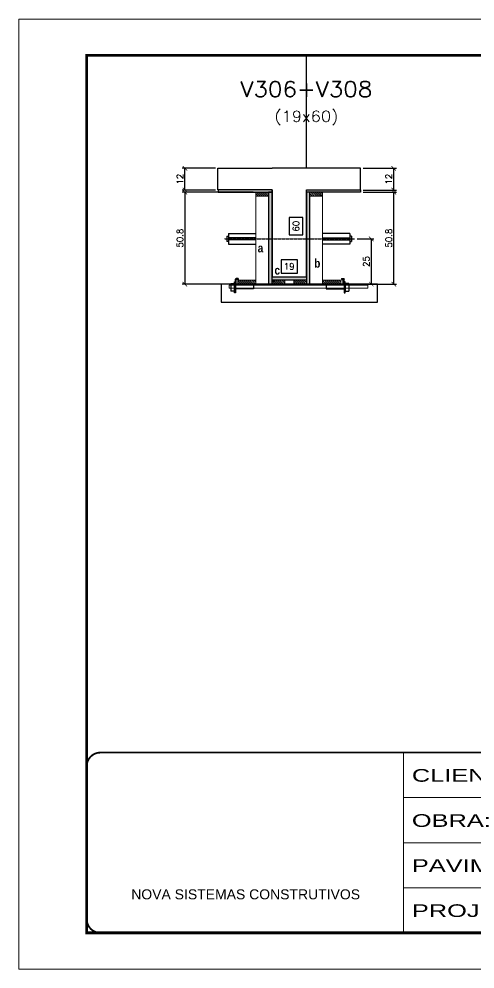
# Model space of a CAD drawing. Extents: x 137137 to 143418, y 10464 to 34486.
# Drawn here: x 137137 to 137642, y 26544 to 27594 of the extents above; entities that cross this region are included whole.
import ezdxf
from ezdxf.enums import TextEntityAlignment as Align

# ---------------------------------------------------------------- set-up
doc = ezdxf.new("R2010")
doc.units = 0
for name, pattern in [('CONTINUO', [0]), ('DASHED', [0.75, 0.5, -0.25]), ('HIDDEN', [0.375, 0.25, -0.125])]:
    doc.linetypes.add(name, pattern=pattern)
for name, color, linetype in [('barrote', 251, 'Continuous'), ('COTA', 241, 'Continuous'), ('Cota Seção (2x)', 4, 'Continuous'), ('detalhes', 4, 'Continuous'), ('Painéis', 200, 'Continuous'), ('presilha', 1, 'Continuous'), ('TENSOR', 3, 'Continuous'), ('Texto de Titulo', 7, 'Continuous'), ('Texto Qtd Sarr', 242, 'Continuous')]:
    doc.layers.add(name, color=color, linetype=linetype)
for name, color, linetype, lineweight in [('CONCRETO', 251, 'Continuous', 25), ('Folhas', 255, 'Continuous', 9), ('Hachura', 251, 'Continuous', 9), ('Madeira', 126, 'Continuous', 18), ('SARRAFO DE PRESSAO', 251, 'DASHED', 9), ('SCO-___-LAJ', 2, 'Continuous', 0), ('Texto Seção', 7, 'Continuous', 15)]:
    doc.layers.add(name, color=color, linetype=linetype, lineweight=lineweight)
doc.styles.add('ARIAL', font='arial.ttf')
doc.styles.add('Romans', font='romans.shx')
doc.styles.add('TECNICA', font='techb___.ttf', dxfattribs={"height": 10})
doc.styles.add('Tecnologia', font='')
doc.styles.get('Tecnologia').set_extended_font_data('Forgotten Futurist')
doc.dimstyles.new('Cota Seção (2x)', dxfattribs={"dimtxt": 7, "dimasz": 5, "dimexe": 3, "dimexo": 3, "dimgap": 2, "dimtad": 3, "dimdec": 1, "dimlfac": 0.5, "dimzin": 12, "dimdsep": 46, "dimtxsty": 'Romans', "dimblk": 'ARCHTICK', "dimcen": 0, "dimclrd": 4, "dimclre": 4, "dimclrt": 1, "dimadec": 1, "dimazin": 3, "dimtfac": 1, "dimtdec": 1, "dimtmove": 0, "dimatfit": 3, "dimldrblk": 'OBLIQUE', "dimfxl": 1, "dimtolj": 1, "dimtzin": 12, "dimarcsym": 0})
doc.dimstyles.new('Cota Seção interna', dxfattribs={"dimtxt": 7, "dimasz": 6, "dimexe": 0.18, "dimexo": 2, "dimgap": -4, "dimtad": 3, "dimdec": 1, "dimlfac": 0.5, "dimzin": 12, "dimdsep": 46, "dimtxsty": 'Romans', "dimblk": 'ARCHTICK', "dimcen": 0.09, "dimse1": 1, "dimse2": 1, "dimsd1": 1, "dimsd2": 1, "dimclrd": 180, "dimclre": 5, "dimclrt": 1, "dimadec": 0, "dimazin": 3, "dimtfac": 1, "dimtdec": 1, "dimtofl": 0, "dimtmove": 0, "dimatfit": 3, "dimldrblk": 'ARCHTICK', "dimfxl": 1, "dimtolj": 1, "dimtzin": 0, "dimarcsym": 0})

# ---------------------------------------------------------------- blocks, each defined once
blk = doc.blocks.new('9999999999')
at = {"color": 30, "linetype": 'CONTINUO'}
for p, q in [((98564.6, 34230.2), (98564.6, 34429.4)), ((98564.6, 34379.6), (99584, 34379.6)), ((98564.6, 34329.8), (99488, 34329.8)), ((98564.6, 34280), (99488, 34280))]:
    blk.add_line(p, q, dxfattribs=at)
at = {"color": 30, "linetype": 'CONTINUO', "const_width": 2}
blk.add_lwpolyline([(99584, 34230.2), (99584, 34414.4, 0.414214), (99569, 34429.4), (98229, 34429.4, 0.414214), (98214, 34414.4), (98214, 34245.2, 0.414214), (98229, 34230.2), (99584, 34230.2)], format="xyb", dxfattribs=at)
at = {"layer": 'Folhas'}
blk.add_lwpolyline([(98139, 34190.2), (99624, 34190.2), (99624, 35240.2), (98139, 35240.2)], close=True, dxfattribs=at)
at = {"layer": 'Folhas', "color": 30, "const_width": 3}
blk.add_lwpolyline([(98214, 34230.2), (99584, 34230.2), (99584, 35200.2), (98214, 35200.2)], close=True, dxfattribs=at)
at = {"color": 7, "linetype": 'Continuous', "ltscale": 5, "style": 'ARIAL'}
blk.add_text('NOVA SISTEMAS CONSTRUTIVOS', height=11.059, dxfattribs=at).set_placement((98263.2, 34267.2))
at = {"layer": 'Folhas', "color": 7, "style": 'Tecnologia', "width": 1.5}
for s, p in [('CLIENTE:', (98573.7, 34397.2)), ('OBRA:', (98573.7, 34347.3)), ('PAVIMENTO:', (98573.7, 34297.5)), ('PROJETO:', (98573.7, 34247.7))]:
    blk.add_text(s, height=14, dxfattribs=at).set_placement(p)
blk = doc.blocks.new('titulo1')
at = {"layer": 'Defpoints', "color": 252, "linetype": 'HIDDEN', "ltscale": 2}
blk.add_line((0, 0), (0, 125), dxfattribs=at)
at = {"layer": 'Defpoints', "style": 'Romans', "oblique": 15}
blk.add_attdef('FOLHA', text='', height=10, dxfattribs=at).set_placement((0, 15.6), align=Align.MIDDLE_CENTER)
at = {"layer": 'Texto Qtd Sarr', "color": 3, "style": 'Romans', "oblique": 15}
for tag, height, p in [('TITULO', 17, (0, 71.4)), ('SEÇÃO', 12, (0, 41.5))]:
    blk.add_attdef(tag, text='', height=height, dxfattribs=at).set_placement(p, align=Align.MIDDLE_CENTER)
blk = doc.blocks.new('_ArchTick')
at = {"color": 0, "linetype": 'ByBlock', "const_width": 0.15}
blk.add_lwpolyline([(-0.5, -0.5), (0.5, 0.5)], dxfattribs=at)
blk = doc.blocks.new('*D695')
at = {"layer": 'COTA', "color": 4, "lineweight": -2, "transparency": 16777216}
for p, q in [((137518.3, 27402.9), (137555, 27402.9)), ((137552, 27301.3), (137552, 27402.9)), ((137500.7, 27301.3), (137555, 27301.3))]:
    blk.add_line(p, q, dxfattribs=at)
at = {"layer": 'Defpoints', "color": 0, "transparency": 16777216}
for p in [(137515.3, 27402.9), (137552, 27402.9), (137497.7, 27301.3)]:
    blk.add_point(p, dxfattribs=at)
at = {"layer": 'COTA', "color": 4, "lineweight": -2, "transparency": 16777216, "xscale": 5, "yscale": 5, "zscale": 5}
for p, rotation in [((137552, 27402.9), 90), ((137552, 27301.3), 270)]:
    blk.add_blockref('_ArchTick', p, dxfattribs=dict(at, rotation=rotation))
at = {"layer": 'COTA', "color": 1, "transparency": 16777216, "insert": (137546.5, 27352.1), "char_height": 7, "attachment_point": 5, "rotation": 90, "style": 'Romans'}
blk.add_mtext('\\A1;50.8', dxfattribs=at)
blk = doc.blocks.new('_Oblique')
at = {"color": 0, "linetype": 'ByBlock', "lineweight": -2}
blk.add_line((-0.5, -0.5), (0.5, 0.5), dxfattribs=at)
blk = doc.blocks.new('*D696')
at = {"layer": 'COTA', "color": 4, "lineweight": -2, "transparency": 16777216}
for p, q in [((137518.3, 27429.3), (137555, 27429.3)), ((137552, 27405.3), (137552, 27429.3)), ((137518.3, 27405.3), (137555, 27405.3))]:
    blk.add_line(p, q, dxfattribs=at)
at = {"layer": 'Defpoints', "color": 0, "transparency": 16777216}
for p in [(137515.3, 27429.3), (137552, 27429.3), (137515.3, 27405.3)]:
    blk.add_point(p, dxfattribs=at)
at = {"layer": 'COTA', "color": 4, "lineweight": -2, "transparency": 16777216, "xscale": 5, "yscale": 5, "zscale": 5}
for p, rotation in [((137552, 27429.3), 90), ((137552, 27405.3), 270)]:
    blk.add_blockref('_ArchTick', p, dxfattribs=dict(at, rotation=rotation))
at = {"layer": 'COTA', "color": 1, "transparency": 16777216, "insert": (137546.5, 27417.3), "char_height": 7, "attachment_point": 5, "rotation": 90, "style": 'Romans'}
blk.add_mtext('\\A1;12', dxfattribs=at)
blk = doc.blocks.new('*D697')
at = {"layer": 'Cota Seção (2x)', "color": 180, "lineweight": -2, "transparency": 16777216}
for p, q in [((137451.3, 27374.8), (137436.3, 27374.8)), ((137436.3, 27374.8), (137436.3, 27355.8)), ((137451.3, 27355.8), (137451.3, 27374.8)), ((137436.3, 27355.8), (137451.3, 27355.8))]:
    blk.add_line(p, q, dxfattribs=at)
at = {"layer": 'Defpoints', "color": 0, "transparency": 16777216}
for p in [(137455.3, 27429.3), (137455.3, 27429.3), (137455.3, 27309.3)]:
    blk.add_point(p, dxfattribs=at)
at = {"layer": 'Cota Seção (2x)', "color": 1, "transparency": 16777216, "insert": (137443.8, 27365.3), "char_height": 7, "attachment_point": 5, "rotation": 90, "style": 'Romans'}
blk.add_mtext('\\A1;60', dxfattribs=at)
blk = doc.blocks.new('PRESILHA METÁLICA 1')
at = {"layer": 'presilha'}
for p, q in [((7.5, 10.6), (7.5, 19.9)), ((12, 21), (8.6, 21)), ((9, 11.6), (9, 18.9)), ((12, 19.5), (9.6, 19.5)), ((12, 21), (12, 19.5)), ((0, 13), (6, 13)), ((0, 13), (0, 0)), ((6, 0), (0, 0)), ((6, 15.5), (7.5, 15.5)), ((6, -2.5), (6, 15.5)), ((6, 13), (6, 0)), ((7.5, 15.5), (7.5, -2.5)), ((37.5, 4.1), (7.5, 4.1)), ((37.5, 11), (9.6, 11)), ((37.5, 11), (37.5, 4.1)), ((7.5, -2.5), (6, -2.5))]:
    blk.add_line(p, q, dxfattribs=at)
for centre, radius, start, end in [((8.6, 19.9), 1.14, 90, 180), ((9.6, 18.9), 0.57, 90, 180), ((9.6, 11.6), 0.57, 180, 270)]:
    blk.add_arc(centre, radius, start, end, dxfattribs=at)
blk = doc.blocks.new('*D698')
at = {"layer": 'Cota Seção (2x)', "color": 180, "lineweight": -2, "transparency": 16777216}
for p, q in [((137445.3, 27328.3), (137427.3, 27328.3)), ((137427.3, 27328.3), (137427.3, 27313.3)), ((137445.3, 27313.3), (137445.3, 27328.3)), ((137427.3, 27313.3), (137445.3, 27313.3))]:
    blk.add_line(p, q, dxfattribs=at)
at = {"layer": 'Defpoints', "color": 0, "transparency": 16777216}
for p in [(137417.3, 27301.3), (137455.3, 27309.3), (137455.3, 27301.3)]:
    blk.add_point(p, dxfattribs=at)
at = {"layer": 'Cota Seção (2x)', "color": 1, "transparency": 16777216, "insert": (137436.3, 27320.8), "char_height": 7, "attachment_point": 5, "style": 'Romans'}
blk.add_mtext('\\A1;19', dxfattribs=at)
blk = doc.blocks.new('*D699')
at = {"layer": 'COTA', "color": 4, "lineweight": -2, "transparency": 16777216}
for p, q in [((137396.3, 27402.9), (137317.9, 27402.9)), ((137320.9, 27402.9), (137320.9, 27301.3)), ((137396.3, 27301.3), (137317.9, 27301.3))]:
    blk.add_line(p, q, dxfattribs=at)
at = {"layer": 'Defpoints', "color": 0, "transparency": 16777216}
for p in [(137399.3, 27402.9), (137320.9, 27301.3), (137399.3, 27301.3)]:
    blk.add_point(p, dxfattribs=at)
at = {"layer": 'COTA', "color": 4, "lineweight": -2, "transparency": 16777216, "xscale": 5, "yscale": 5, "zscale": 5}
for p, rotation in [((137320.9, 27402.9), 90), ((137320.9, 27301.3), 270)]:
    blk.add_blockref('_ArchTick', p, dxfattribs=dict(at, rotation=rotation))
at = {"layer": 'COTA', "color": 1, "transparency": 16777216, "insert": (137315.4, 27352.1), "char_height": 7, "attachment_point": 5, "rotation": 90, "style": 'Romans'}
blk.add_mtext('\\A1;50.8', dxfattribs=at)
blk = doc.blocks.new('*D700')
at = {"layer": 'COTA', "color": 4, "lineweight": -2, "transparency": 16777216}
for p, q in [((137511.6, 27351.3), (137530.1, 27351.3)), ((137527.1, 27351.3), (137527.1, 27301.3)), ((137511.6, 27301.3), (137530.1, 27301.3))]:
    blk.add_line(p, q, dxfattribs=at)
at = {"layer": 'Defpoints', "color": 0, "transparency": 16777216}
for p in [(137508.6, 27351.3), (137508.6, 27301.3), (137527.1, 27301.3)]:
    blk.add_point(p, dxfattribs=at)
at = {"layer": 'COTA', "color": 4, "lineweight": -2, "transparency": 16777216, "xscale": 5, "yscale": 5, "zscale": 5}
for p, rotation in [((137527.1, 27351.3), 90), ((137527.1, 27301.3), 270)]:
    blk.add_blockref('_ArchTick', p, dxfattribs=dict(at, rotation=rotation))
at = {"layer": 'COTA', "color": 1, "transparency": 16777216, "insert": (137521.6, 27326.3), "char_height": 7, "attachment_point": 5, "rotation": 90, "style": 'Romans'}
blk.add_mtext('\\A1;25', dxfattribs=at)
blk = doc.blocks.new('*D1909')
at = {"layer": 'COTA', "color": 4, "lineweight": -2, "transparency": 16777216}
for p, q in [((137354.6, 27429.3), (137317.9, 27429.3)), ((137320.9, 27405.3), (137320.9, 27429.3)), ((137354.6, 27405.3), (137317.9, 27405.3))]:
    blk.add_line(p, q, dxfattribs=at)
at = {"layer": 'Defpoints', "color": 0, "transparency": 16777216}
for p in [(137320.9, 27429.3), (137357.6, 27429.3), (137357.6, 27405.3)]:
    blk.add_point(p, dxfattribs=at)
at = {"layer": 'COTA', "color": 4, "lineweight": -2, "transparency": 16777216, "xscale": 5, "yscale": 5, "zscale": 5}
for p, rotation in [((137320.9, 27429.3), 90), ((137320.9, 27405.3), 270)]:
    blk.add_blockref('_ArchTick', p, dxfattribs=dict(at, rotation=rotation))
at = {"layer": 'COTA', "color": 1, "transparency": 16777216, "insert": (137315.4, 27417.3), "char_height": 7, "attachment_point": 5, "rotation": 90, "style": 'Romans'}
blk.add_mtext('\\A1;12', dxfattribs=at)

msp = doc.modelspace()

# ---------------------------------------------------------------- hatches: boundary and pattern name
at = {"layer": 'Hachura'}
h = msp.add_hatch(color=256, dxfattribs=at)
h.dxf.hatch_style = 1
h.paths.add_polyline_path([(137417.59, 27402.93), (137417.59, 27405.33), (137357.59, 27405.33), (137357.59, 27402.93)])
h = msp.add_hatch(color=256, dxfattribs=at)
h.dxf.hatch_style = 1
h.paths.add_polyline_path([(137455.29, 27402.93), (137455.29, 27405.33), (137515.29, 27405.33), (137515.29, 27402.93)])
h = msp.add_hatch(dxfattribs=at)
h.set_pattern_fill('ANSI31', color=256, scale=0.5, angle=270, style=0)
h.set_pattern_definition([(315, (160305.1098, 19095.2818), (1.12253202, 1.12253202), [])])
h.paths.add_polyline_path([(137399.29, 27398.53), (137399.29, 27402.93), (137413.29, 27402.93), (137413.29, 27398.53)])
h = msp.add_hatch(color=256, dxfattribs=at)
h.dxf.hatch_style = 1
h.paths.add_polyline_path([(137417.29, 27402.93), (137413.29, 27402.93), (137413.29, 27301.33), (137417.29, 27301.33)])
h = msp.add_hatch(color=256, dxfattribs=at)
h.dxf.hatch_style = 1
h.paths.add_polyline_path([(137459.29, 27402.93), (137455.29, 27402.93), (137455.29, 27301.33), (137459.29, 27301.33)])
h = msp.add_hatch(dxfattribs=at)
h.set_pattern_fill('ANSI31', color=256, scale=0.5, angle=270, style=0)
h.set_pattern_definition([(315, (160365.1098, 19095.2818), (1.12253202, 1.12253202), [])])
h.paths.add_polyline_path([(137459.29, 27398.53), (137459.29, 27402.93), (137473.29, 27402.93), (137473.29, 27398.53)])
h = msp.add_hatch(dxfattribs=at)
h.set_pattern_fill('ANSI31', color=256, scale=0.5, angle=270, style=0)
h.set_pattern_definition([(315, (160271.1098, 19071.6818), (1.12253202, 1.12253202), [])])
h.paths.add_polyline_path([(137399.29, 27301.33), (137399.29, 27305.73), (137379.29, 27305.73), (137379.29, 27301.33)])
h = msp.add_hatch(color=256, dxfattribs=at)
h.dxf.hatch_style = 1
h.paths.add_polyline_path([(137417.29, 27305.73), (137417.29, 27309.33), (137455.29, 27309.33), (137455.29, 27305.73)])
h = msp.add_hatch(dxfattribs=at)
h.set_pattern_fill('ANSI31', color=256, scale=0.5, angle=270, style=0)
h.set_pattern_definition([(315, (160373.9119, 19071.6818), (1.12253202, 1.12253202), [])])
h.paths.add_polyline_path([(137417.29, 27301.33), (137417.29, 27305.73), (137431.29, 27305.73), (137431.29, 27301.33)])
h = msp.add_hatch(dxfattribs=at)
h.set_pattern_fill('ANSI31', color=256, scale=0.5, angle=270, style=0)
h.set_pattern_definition([(315, (160373.9098, 19071.6818), (1.12253202, 1.12253202), [])])
h.paths.add_polyline_path([(137455.29, 27301.33), (137455.29, 27305.73), (137441.29, 27305.73), (137441.29, 27301.33)])
h = msp.add_hatch(dxfattribs=at)
h.set_pattern_fill('ANSI31', color=256, scale=0.5, angle=270, style=0)
h.set_pattern_definition([(315, (160365.1098, 19071.6818), (1.12253202, 1.12253202), [])])
h.paths.add_polyline_path([(137493.29, 27301.33), (137493.29, 27305.73), (137473.29, 27305.73), (137473.29, 27301.33)])

# ---------------------------------------------------------------- linework, layer by layer
at = {"ltscale": 3}
for p, q in [((137367.29, 27354.3), (137367.29, 27348.3)), ((137367.29, 27354.3), (137369.29, 27354.3)), ((137369.29, 27357.3), (137369.29, 27345.3)), ((137369.29, 27357.3), (137399.29, 27357.3)), ((137503.29, 27357.3), (137473.29, 27357.3)), ((137503.29, 27357.3), (137503.29, 27345.3)), ((137505.29, 27354.3), (137503.29, 27354.3)), ((137505.29, 27354.3), (137505.29, 27348.3)), ((137369.29, 27348.3), (137367.29, 27348.3)), ((137399.29, 27352.3), (137369.29, 27352.3)), ((137399.29, 27350.3), (137369.29, 27350.3)), ((137369.29, 27345.3), (137399.29, 27345.3)), ((137473.29, 27352.3), (137503.29, 27352.3)), ((137473.29, 27350.3), (137503.29, 27350.3)), ((137503.29, 27345.3), (137473.29, 27345.3)), ((137503.29, 27348.3), (137505.29, 27348.3))]:
    msp.add_line(p, q, dxfattribs=at)
at = {"layer": 'barrote'}
msp.add_lwpolyline([(137360.93, 27281.33), (137533.89, 27281.33), (137533.89, 27301.33), (137360.93, 27301.33)], close=True, dxfattribs=at)
at = {"layer": 'CONCRETO'}
for points in [[(137417.29, 27309.33), (137417.29, 27309.33), (137417.29, 27309.33), (137417.29, 27309.33), (137417.29, 27309.33), (137417.29, 27405.33), (137357.29, 27405.33), (137357.29, 27429.33), (137417.29, 27429.33), (137417.29, 27429.33), (137417.29, 27429.33)], [(137417.29, 27405.33), (137417.29, 27309.33), (137417.29, 27309.33), (137417.29, 27309.33), (137455.29, 27309.33), (137455.29, 27405.33), (137515.29, 27405.33), (137515.29, 27429.33), (137455.29, 27429.33), (137455.29, 27429.33), (137417.29, 27429.33)]]:
    msp.add_lwpolyline(points, dxfattribs=at)
at = {"layer": 'Madeira'}
for points in [[(137399.29, 27398.53), (137399.29, 27402.93), (137413.29, 27402.93), (137413.29, 27398.53)], [(137399.29, 27402.93), (137413.29, 27402.93), (137413.29, 27301.33), (137399.29, 27301.33)], [(137459.29, 27398.53), (137459.29, 27402.93), (137473.29, 27402.93), (137473.29, 27398.53)], [(137459.29, 27402.93), (137473.29, 27402.93), (137473.29, 27301.33), (137459.29, 27301.33)], [(137399.29, 27301.33), (137399.29, 27305.73), (137379.29, 27305.73), (137379.29, 27301.33)], [(137417.29, 27301.33), (137417.29, 27305.73), (137431.29, 27305.73), (137431.29, 27301.33)], [(137455.29, 27301.33), (137455.29, 27305.73), (137441.29, 27305.73), (137441.29, 27301.33)], [(137493.29, 27301.33), (137493.29, 27305.73), (137473.29, 27305.73), (137473.29, 27301.33)]]:
    msp.add_lwpolyline(points, close=True, dxfattribs=at)
at = {"layer": 'Painéis'}
for points in [[(137417.59, 27402.93), (137417.59, 27405.33), (137357.59, 27405.33), (137357.59, 27402.93)], [(137455.29, 27402.93), (137455.29, 27405.33), (137515.29, 27405.33), (137515.29, 27402.93)], [(137417.29, 27402.93), (137413.29, 27402.93), (137413.29, 27301.33), (137417.29, 27301.33)], [(137459.29, 27402.93), (137455.29, 27402.93), (137455.29, 27301.33), (137459.29, 27301.33)], [(137417.29, 27305.73), (137417.29, 27309.33), (137455.29, 27309.33), (137455.29, 27305.73)]]:
    msp.add_lwpolyline(points, close=True, dxfattribs=at)
at = {"layer": 'SCO-___-LAJ', "color": 1}
msp.add_lwpolyline([(137369.93, 27299.99), (137523.23, 27299.99), (137523.23, 27296.79), (137369.93, 27296.79)], close=True, dxfattribs=at)
at = {"layer": 'TENSOR', "linetype": 'HIDDEN', "ltscale": 0.5}
msp.add_line((137364.29, 27351.3), (137508.59, 27351.3), dxfattribs=at)

# ---------------------------------------------------------------- block references
at = {"layer": 'presilha', "yscale": 0.6666666666666666, "zscale": 0.6666666666666666}
for p, xscale in [((137371.71, 27293.36), 0.6666666666666666), ((137502.16, 27293.36), -0.6666666666666666)]:
    msp.add_blockref('PRESILHA METÁLICA 1', p, dxfattribs=dict(at, xscale=xscale))
at = {"layer": 'SARRAFO DE PRESSAO', "color": 6, "linetype": 'ByBlock'}
msp.add_blockref('9999999999', (38998.31, -7645.88), dxfattribs=at)
at = {"layer": 'Texto Seção'}
ref = msp.add_blockref('titulo1', (137455.29, 27429.33), dxfattribs=at)
ref.add_attrib('TITULO', 'V306+V308', dxfattribs={"layer": 'Texto de Titulo', "color": 7, "height": 17, "style": 'Romans', "width": 1.1}).set_placement((137455.29, 27516.83), align=Align.MIDDLE_CENTER)
ref.add_attrib('SEÇÃO', '(19x60)', dxfattribs={"layer": 'Texto de Titulo', "color": 7, "height": 12, "style": 'Romans', "width": 1.1}).set_placement((137455.29, 27486.83), align=Align.MIDDLE_CENTER)

# ---------------------------------------------------------------- texts
at = {"layer": 'detalhes', "style": 'TECNICA'}
for s, p in [('a', (137401.46, 27336.36)), ('b', (137464, 27319.52)), ('c', (137420.01, 27311.82))]:
    msp.add_text(s, height=9.6, dxfattribs=at).set_placement(p)

# ---------------------------------------------------------------- dimensions: what is measured, and where the dimension line sits
at = {"layer": 'COTA'}
for base, p1, p2, picture, middle in [((137320.87, 27429.33), (137357.59, 27405.33), (137357.59, 27429.33), '*D1909', (137315.37, 27417.33)), ((137552.01, 27429.33), (137515.29, 27405.33), (137515.29, 27429.33), '*D696', (137546.51, 27417.33)), ((137320.87, 27301.33), (137399.29, 27402.93), (137399.29, 27301.33), '*D699', (137315.37, 27352.13)), ((137552.01, 27402.93), (137497.69, 27301.33), (137515.29, 27402.93), '*D695', (137546.51, 27352.13)), ((137527.15, 27301.33), (137508.59, 27351.3), (137508.59, 27301.33), '*D700', (137521.65, 27326.31))]:
    dim = msp.add_linear_dim(base=base, p1=p1, p2=p2, angle=90, dimstyle='Cota Seção (2x)', dxfattribs=at)
    dim.commit()
    dim.dimension.update_dxf_attribs({"geometry": picture, "text_midpoint": middle})
at = {"layer": 'Cota Seção (2x)'}
dim = msp.add_linear_dim(base=(137455.29, 27429.33), p1=(137455.29, 27309.33), p2=(137455.29, 27429.33), angle=90, dimstyle='Cota Seção interna', dxfattribs=at)
dim.commit()
dim.dimension.update_dxf_attribs({"geometry": '*D697', "text_midpoint": (137455.29, 27365.33), "dimtype": 160})
dim = msp.add_linear_dim(base=(137455.29, 27309.33), p1=(137417.29, 27301.33), p2=(137455.29, 27301.33), dimstyle='Cota Seção interna', dxfattribs=at)
dim.commit()
dim.dimension.update_dxf_attribs({"geometry": '*D698', "text_midpoint": (137436.29, 27309.33), "dimtype": 160})

doc.saveas('drawing.dxf')
